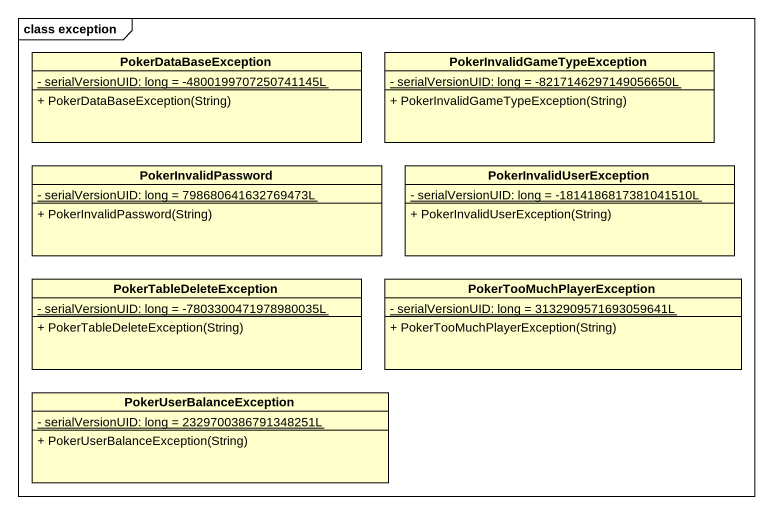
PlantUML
@startuml
mainframe class exception
hide circle
hide empty members
skinparam classAttributeIconSize 0
class PokerDataBaseException {
  {static} - serialVersionUID: long = -4800199707250741145L
  + PokerDataBaseException(String)
}
class "PokerInvalidGameTypeException" as PokerInvalidGameTypeExceptio {
  {static} - serialVersionUID: long = -8217146297149056650L
  + PokerInvalidGameTypeException(String)
}
class PokerInvalidPassword {
  {static} - serialVersionUID: long = 798680641632769473L
  + PokerInvalidPassword(String)
}
class PokerInvalidUserException {
  {static} - serialVersionUID: long = -1814186817381041510L
  + PokerInvalidUserException(String)
}
class PokerTableDeleteException {
  {static} - serialVersionUID: long = -7803300471978980035L
  + PokerTableDeleteException(String)
}
class PokerTooMuchPlayerException {
  {static} - serialVersionUID: long = 3132909571693059641L
  + PokerTooMuchPlayerException(String)
}
class PokerUserBalanceException {
  {static} - serialVersionUID: long = 2329700386791348251L
  + PokerUserBalanceException(String)
}
@enduml
